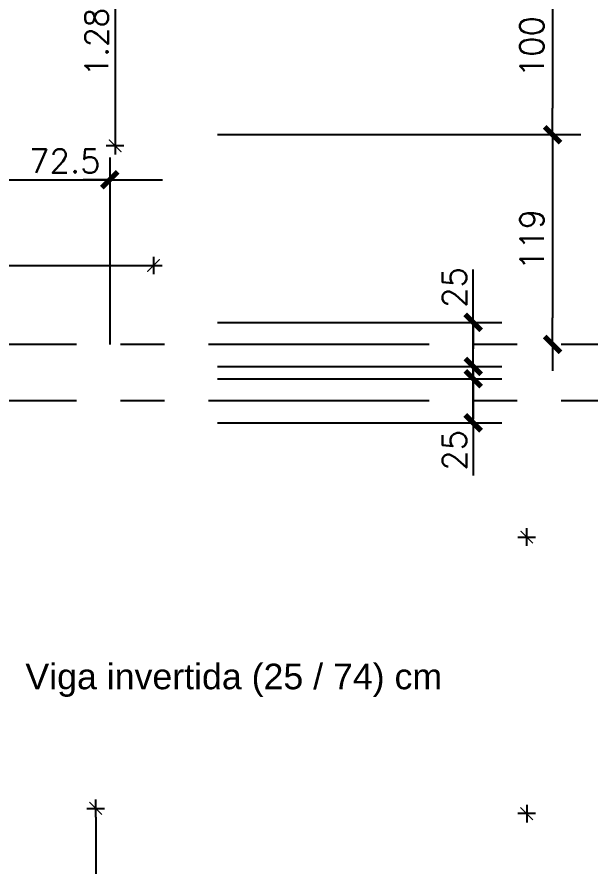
# Model space of a CAD drawing. Header units: millimetres. Extents: x 0 to 223, y -18 to 76.
# Drawn here: x 145.819 to 149.069, y 32.44 to 37.259 of the extents above; entities that cross this region are included whole.
import ezdxf

# ---------------------------------------------------------------- set-up
doc = ezdxf.new("R2010")
doc.units = ezdxf.units.MM
doc.linetypes.add('CENTER', pattern=[2, 1.25, -0.25, 0.25, -0.25])
for name, color, linetype in [('01', 1, 'Continuous'), ('Capa1', 8, 'Continuous'), ('COTAS', 1, 'Continuous'), ('COTAS1', 2, 'Continuous'), ('Cotas2', 1, 'Continuous'), ('EJES', 1, 'CENTER'), ('Muebles', 2, 'Continuous')]:
    doc.layers.add(name, color=color, linetype=linetype)
doc.styles.add('INTERARQ', font='ROMANS.SHX')
doc.styles.add('ROMANS', font='romans.shx', dxfattribs={"height": 16.875})
doc.styles.get("Standard").update_dxf_attribs({"font": 'arial.ttf'})
doc.dimstyles.new('ESCALA_1-50', dxfattribs={"dimtxt": 0.13, "dimasz": 0.05, "dimexe": 0.18, "dimexo": 0.0625, "dimgap": 0.04, "dimtad": 1, "dimdec": 3, "dimzin": 0, "dimdsep": 46, "dimtxsty": 'INTERARQ', "dimblk": 'DIMTICK', "dimcen": 0.09, "dimse1": 1, "dimse2": 1, "dimclrd": 1, "dimclre": 1, "dimclrt": 2, "dimadec": 0, "dimazin": 0, "dimtfac": 4.5, "dimtdec": 3, "dimtofl": 0, "dimtmove": 2, "dimatfit": 3, "dimldrblk": 'DIMTICK', "dimfxl": 1, "dimtolj": 1, "dimtzin": 0, "dimarcsym": 0})

# ---------------------------------------------------------------- blocks, each defined once
blk = doc.blocks.new('DIMTICK')
at = {"color": 1}
for p, q in [((0, 1), (0, -1)), ((-1, 0), (1, 0))]:
    blk.add_line(p, q, dxfattribs=at)
at = {"color": 3, "const_width": 0.141}
blk.add_lwpolyline([(0.707, 0.707), (-0.707, -0.707)], dxfattribs=at)
blk = doc.blocks.new('*D136')
at = {"layer": '01', "color": 1, "lineweight": -2, "transparency": 16777216}
blk.add_line((146.375, 37.766), (146.375, 36.5772), dxfattribs=at)
at = {"layer": 'Defpoints', "color": 0, "transparency": 16777216}
for p in [(146.5928, 37.816), (146.375, 36.5272), (146.5928, 36.5272)]:
    blk.add_point(p, dxfattribs=at)
at = {"layer": '01', "color": 1, "lineweight": -2, "transparency": 16777216, "xscale": 0.05, "yscale": 0.05, "zscale": 0.05}
for p, rotation in [((146.375, 37.816), 90), ((146.375, 36.5272), 270)]:
    blk.add_blockref('DIMTICK', p, dxfattribs=dict(at, rotation=rotation))
at = {"layer": '01', "color": 2, "transparency": 16777216, "insert": (146.27, 37.1716), "char_height": 0.13, "attachment_point": 5, "rotation": 90, "style": 'INTERARQ'}
blk.add_mtext('\\A1;1.289', dxfattribs=at)
blk = doc.blocks.new('*D60')
at = {"layer": '01', "color": 1, "lineweight": -2, "transparency": 16777216}
blk.add_line((144.0628, 35.8483), (146.5428, 35.8483), dxfattribs=at)
at = {"layer": 'Defpoints', "color": 0, "transparency": 16777216}
for p in [(144.0128, 36.0063), (146.5928, 36.0063), (146.5928, 35.8483)]:
    blk.add_point(p, dxfattribs=at)
at = {"layer": '01', "color": 1, "lineweight": -2, "transparency": 16777216, "xscale": 0.05, "yscale": 0.05, "zscale": 0.05, "rotation": 180}
blk.add_blockref('DIMTICK', (144.0128, 35.8483), dxfattribs=at)
at = {"layer": '01', "color": 1, "lineweight": -2, "transparency": 16777216, "xscale": 0.05, "yscale": 0.05, "zscale": 0.05}
blk.add_blockref('DIMTICK', (146.5928, 35.8483), dxfattribs=at)
at = {"layer": '01', "color": 2, "transparency": 16777216, "insert": (145.3028, 35.9533), "char_height": 0.13, "attachment_point": 5, "style": 'INTERARQ'}
blk.add_mtext('\\A1;2.580', dxfattribs=at)
blk = doc.blocks.new('*D150')
at = {"layer": '01', "color": 1, "lineweight": -2, "transparency": 16777216}
blk.add_line((146.2651, 32.7173), (146.2651, 31.5173), dxfattribs=at)
at = {"layer": 'Defpoints', "color": 0, "transparency": 16777216}
for p in [(146.5828, 32.7673), (146.2651, 31.4673), (146.5928, 31.4673)]:
    blk.add_point(p, dxfattribs=at)
at = {"layer": '01', "color": 1, "lineweight": -2, "transparency": 16777216, "xscale": 0.05, "yscale": 0.05, "zscale": 0.05}
for p, rotation in [((146.2651, 32.7673), 90), ((146.2651, 31.4673), 270)]:
    blk.add_blockref('DIMTICK', p, dxfattribs=dict(at, rotation=rotation))
at = {"layer": '01', "color": 2, "transparency": 16777216, "insert": (146.1601, 32.1173), "char_height": 0.13, "attachment_point": 5, "rotation": 90, "style": 'INTERARQ'}
blk.add_mtext('\\A1;1.300', dxfattribs=at)
blk = doc.blocks.new('TICK1')
at = {"color": 2, "const_width": 0.2}
blk.add_lwpolyline([(-0.3, -0.3), (0.3, 0.3)], dxfattribs=at)
at = {"color": 2}
for points in [[(0, 0), (-1, 0)], [(0, 0), (1, 0)]]:
    blk.add_lwpolyline(points, dxfattribs=at)

msp = doc.modelspace()

# ---------------------------------------------------------------- linework, layer by layer
at = {"layer": 'COTAS', "color": 2}
for p, q in [((148.4058, 35.6755), (148.4058, 35.8255)), ((148.4058, 35.2755), (148.4058, 35.5255)), ((148.4058, 35.3555), (148.4058, 35.5055)), ((148.4058, 34.9555), (148.4058, 35.2055)), ((148.4058, 35.1255), (148.4058, 34.9755)), ((148.4058, 34.8055), (148.4058, 34.6555))]:
    msp.add_line(p, q, dxfattribs=at)
at = {"layer": 'COTAS1', "color": 2}
for p, q in [((148.8558, 37.4405), (148.8558, 36.7405)), ((148.8558, 36.4405), (148.8558, 35.5505)), ((145.62, 36.3348), (146.3447, 36.3348)), ((146.4947, 36.3348), (146.6447, 36.3348))]:
    msp.add_line(p, q, dxfattribs=at)
at = {"layer": 'Cotas2'}
for p, q in [((149.0162, 36.5905), (146.9558, 36.5905)), ((146.9558, 35.5255), (148.5693, 35.5255)), ((146.9558, 35.2755), (148.5693, 35.2755)), ((146.9558, 35.2055), (148.5693, 35.2055)), ((146.9558, 34.9555), (148.5693, 34.9555))]:
    msp.add_line(p, q, dxfattribs=at)
at = {"layer": 'EJES'}
for p, q in [((146.3447, 36.4614), (146.3447, 35.4005)), ((150.1554, 35.4005), (128.9622, 35.4005)), ((150.1554, 35.0805), (128.9622, 35.0805))]:
    msp.add_line(p, q, dxfattribs=at)

# ---------------------------------------------------------------- block references
at = {"layer": 'COTAS', "color": 2, "xscale": 0.1500000000000909, "yscale": 0.1500000000000909, "zscale": 0.1500000000000909}
for p, rotation in [((148.4058, 35.5255), 270), ((148.4058, 35.2755), 90), ((148.4058, 35.2055), 270), ((148.4058, 34.9555), 90)]:
    msp.add_blockref('TICK1', p, dxfattribs=dict(at, rotation=rotation))
at = {"layer": 'COTAS1', "color": 2, "xscale": 0.1500000000000909, "yscale": 0.1500000000000909, "zscale": 0.1500000000000909}
for p, rotation in [((148.8558, 36.5905), 90), ((148.8558, 36.5905), 270), ((146.3447, 36.3348), 180), ((148.8558, 35.4005), 270)]:
    msp.add_blockref('TICK1', p, dxfattribs=dict(at, rotation=rotation))
at = {"layer": 'Muebles', "color": 1, "xscale": 0.05, "yscale": 0.05, "zscale": 0.05}
for p, rotation in [((148.7098, 34.3071), 90), ((148.7098, 32.7373), 270)]:
    msp.add_blockref('DIMTICK', p, dxfattribs=dict(at, rotation=rotation))

# ---------------------------------------------------------------- texts
at = {"layer": 'Capa1', "insert": (145.8662, 33.5883), "char_height": 0.144975, "attachment_point": 1}
msp.add_mtext_dynamic_manual_height_columns('Viga invertida (25 / 74) cm', width=2.767896, gutter_width=0.7249, heights=[0.2432], dxfattribs=at)
at = {"layer": 'COTAS', "color": 3, "char_height": 0.135, "attachment_point": 5, "rotation": 90, "style": 'ROMANS'}
for insert in [(148.2996, 35.7239), (148.2996, 34.7993)]:
    msp.add_mtext('\\A1;25', dxfattribs=dict(at, insert=insert))
at = {"layer": 'COTAS1', "color": 3, "char_height": 0.135, "attachment_point": 5, "rotation": 90, "style": 'ROMANS'}
for s, insert in [('\\A1;100', (148.7383, 37.0905)), ('\\A1;119', (148.7383, 35.9955))]:
    msp.add_mtext(s, dxfattribs=dict(at, insert=insert))
at = {"layer": 'COTAS1', "color": 3, "insert": (146.09, 36.4411), "char_height": 0.135, "attachment_point": 5, "style": 'ROMANS'}
msp.add_mtext('\\A1;72.5', dxfattribs=at)

# ---------------------------------------------------------------- dimensions: what is measured, and where the dimension line sits
at = {"layer": '01'}
for base, p1, p2, picture, middle in [((146.375, 36.5272), (146.5928, 37.816), (146.5928, 36.5272), '*D136', (146.27, 37.1716)), ((146.2651, 31.4673), (146.5828, 32.7673), (146.5928, 31.4673), '*D150', (146.1601, 32.1173))]:
    dim = msp.add_linear_dim(base=base, p1=p1, p2=p2, angle=90, dimstyle='ESCALA_1-50', dxfattribs=at)
    dim.commit()
    dim.dimension.update_dxf_attribs({"geometry": picture, "text_midpoint": middle})
dim = msp.add_linear_dim(base=(146.5928, 35.8483), p1=(144.0128, 36.0063), p2=(146.5928, 36.0063), dimstyle='ESCALA_1-50', dxfattribs=at)
dim.commit()
dim.dimension.update_dxf_attribs({"geometry": '*D60', "text_midpoint": (145.3028, 35.9533)})

doc.saveas('drawing.dxf')
